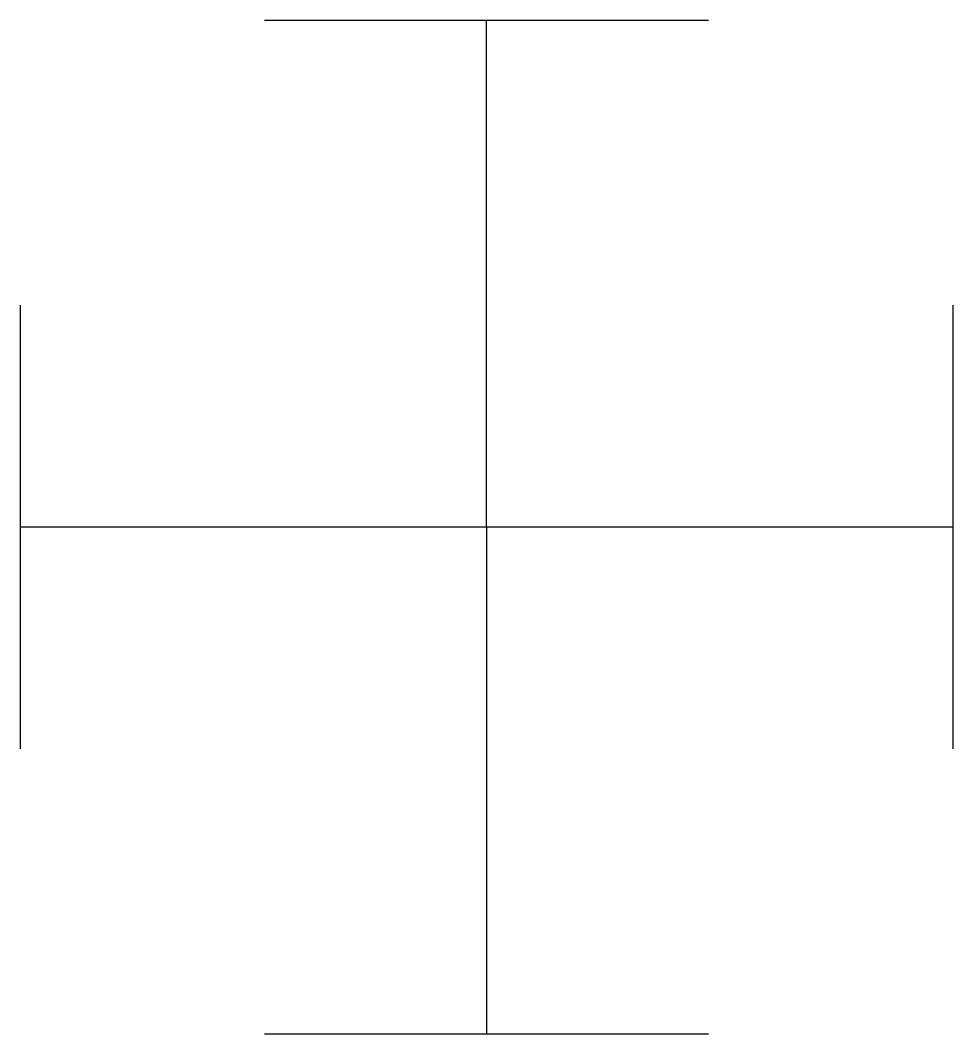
# Model space of a CAD drawing. Header units: metres. Extents: x 45065 to 45685, y -117832 to -117158.
import ezdxf

# ---------------------------------------------------------------- set-up
doc = ezdxf.new("R2010")
doc.units = ezdxf.units.M
doc.layers.add('DET1', color=1, linetype='Continuous')
doc.layers.add('G', color=3, linetype='Continuous')

msp = doc.modelspace()

# ---------------------------------------------------------------- linework, layer by layer
at = {"layer": 'DET1'}
for p, q in [((45227.11, -117157.97), (45522.34, -117157.97)), ((45374.72, -117494.96), (45374.72, -117157.97)), ((45064.75, -117347.35), (45064.75, -117642.58)), ((45684.69, -117347.35), (45684.69, -117642.58)), ((45374.72, -117494.96), (45374.72, -117831.96)), ((45227.11, -117831.96), (45522.34, -117831.96))]:
    msp.add_line(p, q, dxfattribs=at)
at = {"layer": 'G'}
msp.add_line((45064.75, -117494.96), (45684.69, -117494.96), dxfattribs=at)

doc.saveas('drawing.dxf')
